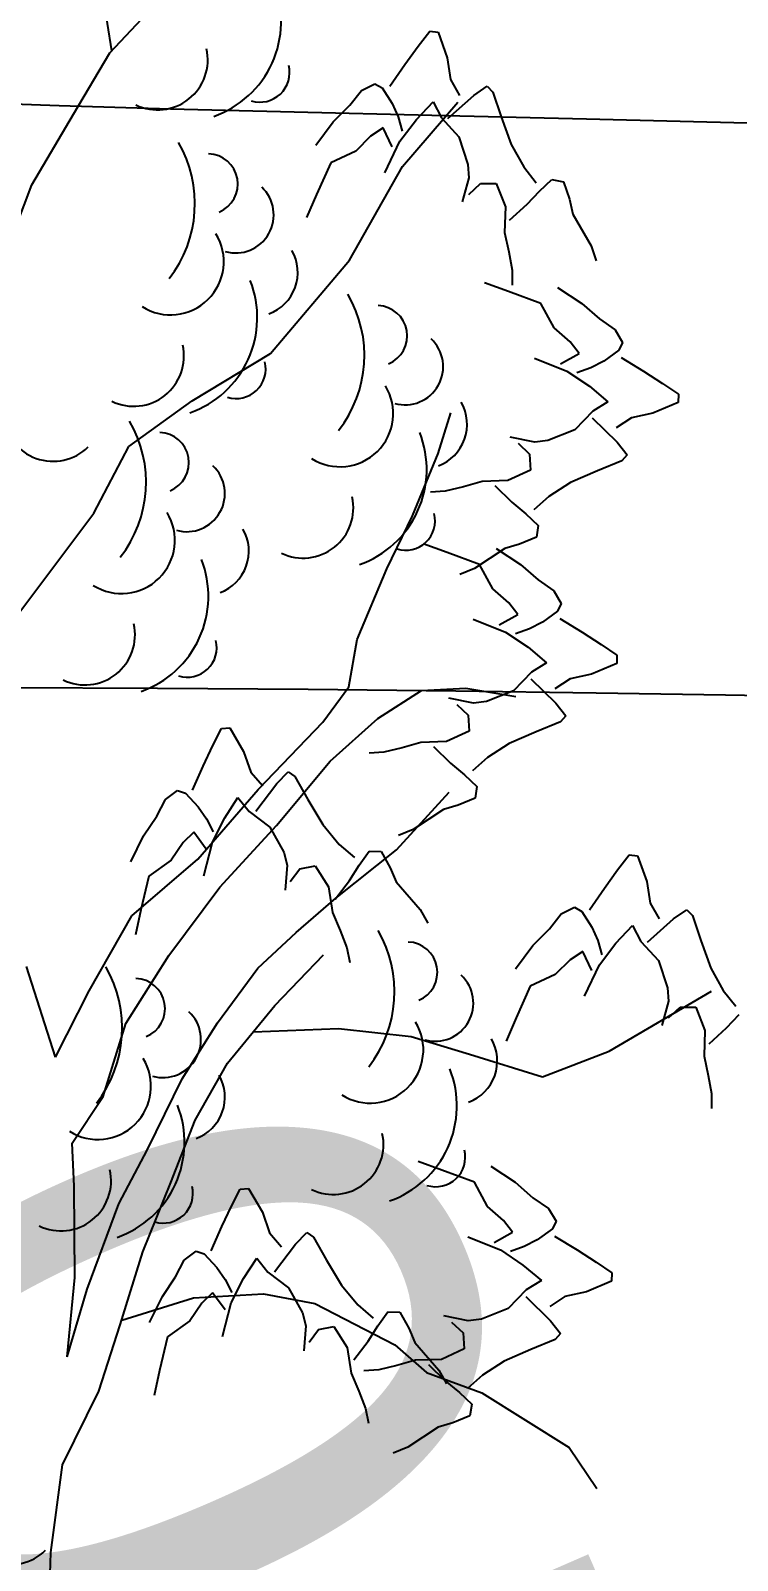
# Model space of a CAD drawing. Header units: millimetres. Extents: x 524954 to 526204, y 9523489 to 9524010.
# Drawn here: x 525829.04 to 525832.31, y 9523689.98 to 9523697.05 of the extents above; entities that cross this region are included whole.
import ezdxf
from ezdxf import colors
from ezdxf.entities.mleader import LeaderData, LeaderLine
from ezdxf.enums import TextEntityAlignment as Align
from ezdxf.math import Vec2, Vec3

# ---------------------------------------------------------------- set-up
doc = ezdxf.new("R2010")
doc.units = ezdxf.units.MM
doc.linetypes.add('ACAD_ISO12W100', pattern=[21, 12, -3, 0, -3, 0, -3])
for name, color, linetype in [('Arbre', 34, 'ACAD_ISO12W100'), ('CN_01_00', 3, 'Continuous'), ('CN_02_00', 4, 'Continuous'), ('ETQ PAIR', 7, 'Continuous'), ('Route - Route de la corniche de Brazzaville - Textes - Arcs', 1, 'Continuous')]:
    doc.layers.add(name, color=color, linetype=linetype)
doc.styles.add('Affichages route', font='arial.ttf', dxfattribs={"height": 0.5})
doc.styles.get("Standard").update_dxf_attribs({"font": 'arial.ttf'})

# ---------------------------------------------------------------- blocks, each defined once
blk = doc.blocks.new('v088')
at = {"linetype": 'Continuous'}
for p, q in [((0.3448, 10.1217), (0.2693, 10.6145)), ((0.3358, 10.1122), (0.6339, 10.4293)), ((0.1676, 9.8288), (0.3358, 10.1122)), ((1.6901, 9.587), (1.945, 9.8846)), ((-0.0246, 9.5014), (0.1676, 9.8288)), ((1.4442, 9.1527), (1.6901, 9.587)), ((-0.1306, 9.2193), (-0.0246, 9.5014)), ((1.08, 8.7222), (1.4442, 9.1527)), ((0.7177, 8.5032), (1.08, 8.7222)), ((0.4236, 8.2918), (0.7177, 8.5032)), ((1.8546, 8.2596), (1.9129, 8.4473)), ((0.2621, 7.9837), (0.4236, 8.2918)), ((1.7363, 7.971), (1.8546, 8.2596)), ((-0.0934, 7.5087), (0.2621, 7.9837)), ((1.617, 7.726), (1.7363, 7.971)), ((1.4808, 7.3998), (1.617, 7.726)), ((1.4418, 7.1813), (1.4808, 7.3998)), ((1.3209, 7.0171), (1.4418, 7.1813)), ((1.5755, 7.0348), (1.778, 7.1634)), ((1.778, 7.1634), (1.983, 7.1739)), ((1.983, 7.1739), (2.2139, 7.1352)), ((1.0227, 6.7061), (1.3209, 7.0171)), ((1.3557, 6.8374), (1.5755, 7.0348)), ((1.107, 6.54), (1.3557, 6.8374)), ((0.7433, 6.3831), (1.0227, 6.7061)), ((1.6628, 6.4272), (1.906, 6.6935)), ((0.8455, 6.2546), (1.107, 6.54)), ((0.4379, 6.1217), (0.7433, 6.3831)), ((1.3814, 6.2037), (1.6628, 6.4272)), ((0.6096, 5.9388), (0.8455, 6.2546)), ((1.1982, 6.0444), (1.3814, 6.2037)), ((0.2399, 5.7756), (0.4379, 6.1217)), ((1.0213, 5.879), (1.1982, 6.0444)), ((0.0846, 5.4676), (-0.0486, 5.8877)), ((0.4109, 5.6237), (0.6096, 5.9388)), ((0.8338, 5.6263), (1.0213, 5.879)), ((1.0995, 5.7065), (1.3247, 5.9413)), ((0.0846, 5.4676), (0.2399, 5.7756)), ((2.6462, 5.4963), (3.1193, 5.7735)), ((0.8812, 5.4407), (1.0995, 5.7065)), ((0.3061, 5.2857), (0.4109, 5.6237)), ((0.6713, 5.3679), (0.8338, 5.6263)), ((1.0006, 5.5861), (1.394, 5.6007)), ((1.394, 5.6007), (1.7306, 5.5642)), ((1.7306, 5.5642), (1.9997, 5.4827)), ((1.9997, 5.4827), (2.3377, 5.3779)), ((2.3377, 5.3779), (2.6462, 5.4963)), ((0.7312, 5.1764), (0.8812, 5.4407)), ((0.5102, 5.0412), (0.6713, 5.3679)), ((0.1613, 5.0712), (0.3061, 5.2857)), ((0.6191, 4.888), (0.7312, 5.1764)), ((0.1717, 4.8724), (0.1613, 5.0712)), ((0.3786, 4.7897), (0.5102, 5.0412)), ((0.489, 4.5681), (0.6191, 4.888)), ((0.1743, 4.4496), (0.1717, 4.8724)), ((0.2314, 4.3948), (0.3786, 4.7897)), ((0.3841, 4.2301), (0.489, 4.5681)), ((0.1384, 4.0819), (0.1743, 4.4496)), ((0.1384, 4.0819), (0.2314, 4.3948)), ((0.3911, 4.2526), (0.7235, 4.3553)), ((0.7235, 4.3553), (1.0465, 4.3745)), ((1.0465, 4.3745), (1.2838, 4.3297)), ((1.2838, 4.3297), (1.6547, 4.1385)), ((0.2848, 3.9233), (0.3841, 4.2301)), ((1.6547, 4.1385), (1.8004, 4.0109)), ((1.8004, 4.0109), (2.0573, 3.9168)), ((0.1177, 3.584), (0.2848, 3.9233)), ((2.0573, 3.9168), (2.4606, 3.664)), ((2.4606, 3.664), (2.589, 3.4739)), ((0.064, 3.1786), (0.1177, 3.584)), ((0.0445, 2.6247), (0.064, 3.1786))]:
    blk.add_line(p, q, dxfattribs=at)
at = {"color": 3, "linetype": 'Continuous'}
for p, q in [((1.7617, 10.1424), (1.8156, 10.2117)), ((1.8156, 10.2117), (1.8541, 10.2078)), ((1.8541, 10.2078), (1.8964, 10.0886)), ((1.7002, 10.0578), (1.7617, 10.1424)), ((1.631, 9.9578), (1.7002, 10.0578)), ((1.8964, 10.0886), (1.9118, 9.9886)), ((1.9118, 9.9886), (1.9541, 9.9155)), ((1.4463, 9.8693), (1.5002, 9.9386)), ((1.5002, 9.9386), (1.5617, 9.9693)), ((1.5617, 9.9693), (1.5963, 9.9501)), ((1.5963, 9.9501), (1.6425, 9.877)), ((1.9002, 9.8078), (2.0195, 9.9155)), ((2.0195, 9.9155), (2.081, 9.9578)), ((2.081, 9.9578), (2.1079, 9.9309)), ((2.1079, 9.9309), (2.1464, 9.8155)), ((1.3694, 9.7924), (1.4463, 9.8693)), ((1.6425, 9.877), (1.6694, 9.8155)), ((1.7541, 9.8039), (1.831, 9.8847)), ((1.831, 9.8847), (1.8695, 9.8116)), ((1.2886, 9.6847), (1.3694, 9.7924)), ((1.6002, 9.7655), (1.5425, 9.727)), ((1.6425, 9.677), (1.6002, 9.7655)), ((1.6694, 9.8155), (1.6887, 9.7501)), ((1.6771, 9.7039), (1.7541, 9.8039)), ((1.8695, 9.8116), (1.9502, 9.7232)), ((2.1464, 9.8155), (2.1926, 9.6885)), ((1.5425, 9.727), (1.4733, 9.6578)), ((1.6079, 9.5578), (1.6771, 9.7039)), ((1.9502, 9.7232), (1.9925, 9.5962)), ((1.4733, 9.6578), (1.3579, 9.6039)), ((2.1926, 9.6885), (2.2503, 9.5847)), ((1.3579, 9.6039), (1.2925, 9.4577)), ((1.9925, 9.5962), (1.9964, 9.5347)), ((2.2503, 9.5847), (2.308, 9.5116)), ((1.9964, 9.5347), (1.9656, 9.4231)), ((1.9964, 9.4577), (2.0502, 9.5077)), ((2.0502, 9.5077), (2.1233, 9.5077)), ((2.1233, 9.5077), (2.1656, 9.4)), ((2.3233, 9.4731), (2.381, 9.527)), ((2.381, 9.527), (2.4349, 9.5154)), ((2.4349, 9.5154), (2.4618, 9.4347)), ((1.2925, 9.4577), (1.2463, 9.35)), ((2.1849, 9.3385), (2.2657, 9.4116)), ((2.2657, 9.4116), (2.3233, 9.4731)), ((2.4618, 9.4347), (2.4772, 9.3654)), ((2.1656, 9.4), (2.1618, 9.2808)), ((2.4772, 9.3654), (2.5618, 9.2193)), ((2.1618, 9.2808), (2.181, 9.1923)), ((2.5618, 9.2193), (2.5849, 9.15)), ((2.181, 9.1923), (2.1964, 9.1077)), ((2.1964, 9.1077), (2.1964, 9.0385)), ((2.1801, 9.009), (2.0697, 9.0483)), ((2.3301, 8.953), (2.1801, 9.009)), ((2.4064, 9.0272), (2.519, 8.9533)), ((2.3912, 8.8412), (2.3301, 8.953)), ((2.519, 8.9533), (2.6006, 8.8814)), ((2.6006, 8.8814), (2.6731, 8.832)), ((2.4646, 8.7765), (2.3912, 8.8412)), ((2.5067, 8.7213), (2.4646, 8.7765)), ((2.6731, 8.832), (2.7077, 8.7725)), ((2.7077, 8.7725), (2.6907, 8.7368)), ((2.2998, 8.7005), (2.4501, 8.6406)), ((2.421, 8.6735), (2.5067, 8.7213)), ((2.6907, 8.7368), (2.6207, 8.6861)), ((2.7005, 8.7027), (2.8047, 8.6399)), ((2.4501, 8.6406), (2.5548, 8.5702)), ((2.5609, 8.6554), (2.4969, 8.632)), ((2.6207, 8.6861), (2.5609, 8.6554)), ((2.8047, 8.6399), (2.8931, 8.5838)), ((2.5548, 8.5702), (2.6402, 8.4985)), ((2.8931, 8.5838), (2.9656, 8.5345)), ((2.6402, 8.4985), (2.5697, 8.4555)), ((2.9641, 8.4958), (2.8478, 8.4461)), ((2.9656, 8.5345), (2.9641, 8.4958)), ((2.5697, 8.4555), (2.4865, 8.3693)), ((2.5678, 8.4245), (2.6828, 8.3123)), ((2.749, 8.4244), (2.6787, 8.3776)), ((2.8478, 8.4461), (2.749, 8.4244)), ((2.4865, 8.3693), (2.3625, 8.3191)), ((2.3013, 8.3113), (2.188, 8.335)), ((2.2245, 8.3065), (2.2778, 8.2559)), ((2.3625, 8.3191), (2.3013, 8.3113)), ((2.6828, 8.3123), (2.7289, 8.2536)), ((2.2778, 8.2559), (2.2824, 8.183)), ((2.7037, 8.225), (2.591, 8.1793)), ((2.7289, 8.2536), (2.7037, 8.225)), ((2.2824, 8.183), (2.1776, 8.1339)), ((2.591, 8.1793), (2.4672, 8.1253)), ((1.8878, 8.0848), (1.8187, 8.0804)), ((1.9713, 8.1055), (1.8878, 8.0848)), ((2.0584, 8.1303), (1.9713, 8.1055)), ((2.1776, 8.1339), (2.0584, 8.1303)), ((2.1174, 8.1109), (2.1954, 8.0349)), ((2.4672, 8.1253), (2.3672, 8.0611)), ((2.1954, 8.0349), (2.2605, 7.9811)), ((2.3672, 8.0611), (2.2979, 7.9989)), ((2.2605, 7.9811), (2.3179, 7.927)), ((2.3179, 7.927), (2.3098, 7.8725)), ((2.3098, 7.8725), (2.2308, 7.8405)), ((1.8965, 7.8022), (1.7861, 7.8414)), ((2.0465, 7.7461), (1.8965, 7.8022)), ((2.1627, 7.8208), (2.0222, 7.7271)), ((2.1227, 7.8203), (2.2353, 7.7465)), ((2.2308, 7.8405), (2.1627, 7.8208)), ((2.0222, 7.7271), (1.9545, 7.6997)), ((2.1075, 7.6343), (2.0465, 7.7461)), ((2.2353, 7.7465), (2.3169, 7.6746)), ((2.3169, 7.6746), (2.3894, 7.6252)), ((2.1809, 7.5696), (2.1075, 7.6343)), ((2.223, 7.5144), (2.1809, 7.5696)), ((2.3894, 7.6252), (2.424, 7.5657)), ((2.1373, 7.4666), (2.223, 7.5144)), ((2.407, 7.5299), (2.337, 7.4793)), ((2.424, 7.5657), (2.407, 7.5299)), ((2.0162, 7.4937), (2.1664, 7.4338)), ((2.1664, 7.4338), (2.2711, 7.3633)), ((2.2772, 7.4485), (2.2132, 7.4252)), ((2.337, 7.4793), (2.2772, 7.4485)), ((2.4169, 7.4959), (2.521, 7.4331)), ((2.521, 7.4331), (2.6094, 7.377)), ((2.2711, 7.3633), (2.3565, 7.2916)), ((2.6094, 7.377), (2.6819, 7.3276)), ((2.3565, 7.2916), (2.286, 7.2486)), ((2.6805, 7.289), (2.5641, 7.2392)), ((2.6819, 7.3276), (2.6805, 7.289)), ((2.286, 7.2486), (2.2028, 7.1624)), ((2.2841, 7.2177), (2.3991, 7.1055)), ((2.4653, 7.2176), (2.395, 7.1707)), ((2.5641, 7.2392), (2.4653, 7.2176)), ((2.2028, 7.1624), (2.0788, 7.1122)), ((2.0176, 7.1045), (1.9044, 7.1282)), ((1.9408, 7.0996), (1.9941, 7.049)), ((2.0788, 7.1122), (2.0176, 7.1045)), ((2.3991, 7.1055), (2.4452, 7.0467)), ((1.9941, 7.049), (1.9988, 6.9761)), ((2.4201, 7.0181), (2.3073, 6.9725)), ((2.4452, 7.0467), (2.4201, 7.0181)), ((0.8128, 6.9092), (0.8527, 6.9872)), ((0.8527, 6.9872), (0.8913, 6.9906)), ((0.8913, 6.9906), (0.9551, 6.8814)), ((1.9988, 6.9761), (1.8939, 6.9271)), ((2.3073, 6.9725), (2.1835, 6.9184)), ((0.7681, 6.8145), (0.8128, 6.9092)), ((0.9551, 6.8814), (0.9888, 6.786)), ((1.6041, 6.8779), (1.535, 6.8736)), ((1.6876, 6.8986), (1.6041, 6.8779)), ((1.7747, 6.9234), (1.6876, 6.8986)), ((1.8939, 6.9271), (1.7747, 6.9234)), ((1.8337, 6.904), (1.9118, 6.828)), ((2.1835, 6.9184), (2.0835, 6.8543)), ((0.7187, 6.7034), (0.7681, 6.8145)), ((1.9118, 6.828), (1.9768, 6.7743)), ((2.0835, 6.8543), (2.0142, 6.7921)), ((0.9888, 6.786), (1.0441, 6.7221)), ((1.0112, 6.6062), (1.1083, 6.7343)), ((1.1083, 6.7343), (1.1609, 6.7873)), ((1.1609, 6.7873), (1.1923, 6.7659)), ((1.1923, 6.7659), (1.2517, 6.6597)), ((1.9768, 6.7743), (2.0342, 6.7201)), ((2.0342, 6.7201), (2.0261, 6.6656)), ((0.5538, 6.582), (0.5938, 6.6601)), ((0.5938, 6.6601), (0.6485, 6.7018)), ((0.6485, 6.7018), (0.6861, 6.6893)), ((0.6861, 6.6893), (0.7451, 6.6262)), ((0.8684, 6.5752), (0.9289, 6.6689)), ((0.9289, 6.6689), (0.9803, 6.6043)), ((1.2517, 6.6597), (1.3207, 6.5436)), ((2.0261, 6.6656), (1.9472, 6.6337)), ((0.4926, 6.4921), (0.5538, 6.582)), ((0.7451, 6.6262), (0.7831, 6.5707)), ((0.9803, 6.6043), (1.0762, 6.5324)), ((1.879, 6.6139), (1.7385, 6.5203)), ((1.9472, 6.6337), (1.879, 6.6139)), ((0.7244, 6.5087), (0.6749, 6.4601)), ((0.7824, 6.4297), (0.7244, 6.5087)), ((0.7831, 6.5707), (0.8142, 6.5101)), ((0.8114, 6.4626), (0.8684, 6.5752)), ((1.0762, 6.5324), (1.1414, 6.4156)), ((1.3207, 6.5436), (1.3968, 6.4523)), ((1.7385, 6.5203), (1.6708, 6.4929)), ((0.4333, 6.3712), (0.4926, 6.4921)), ((0.6749, 6.4601), (0.6198, 6.3792)), ((0.7707, 6.306), (0.8114, 6.4626)), ((1.3968, 6.4523), (1.4671, 6.3913)), ((0.6198, 6.3792), (0.5164, 6.3047)), ((1.1414, 6.4156), (1.1567, 6.3559)), ((1.4894, 6.3564), (1.536, 6.4201)), ((1.536, 6.4201), (1.5911, 6.4188)), ((1.5911, 6.4188), (1.6326, 6.3444)), ((2.6849, 6.3343), (2.7388, 6.4036)), ((2.7388, 6.4036), (2.7772, 6.3997)), ((2.7772, 6.3997), (2.8196, 6.2805)), ((0.5164, 6.3047), (0.4795, 6.1489)), ((1.1567, 6.3559), (1.1472, 6.2405)), ((1.171, 6.2803), (1.2146, 6.3394)), ((1.2146, 6.3394), (1.2864, 6.3531)), ((1.2864, 6.3531), (1.3481, 6.2552)), ((1.4442, 6.2852), (1.4894, 6.3564)), ((1.6326, 6.3444), (1.6606, 6.2793)), ((2.6234, 6.2497), (2.6849, 6.3343)), ((1.3481, 6.2552), (1.3665, 6.1373)), ((1.3784, 6.1983), (1.4442, 6.2852)), ((1.6606, 6.2793), (1.771, 6.1515)), ((2.5541, 6.1497), (2.6234, 6.2497)), ((2.8196, 6.2805), (2.8349, 6.1805)), ((2.4234, 6.1305), (2.4849, 6.1612)), ((2.4849, 6.1612), (2.5195, 6.142)), ((2.8349, 6.1805), (2.8773, 6.1074)), ((0.4795, 6.1489), (0.4542, 6.0345)), ((1.3665, 6.1373), (1.4019, 6.054)), ((1.771, 6.1515), (1.8066, 6.0878)), ((2.3695, 6.0612), (2.4234, 6.1305)), ((2.5195, 6.142), (2.5657, 6.0689)), ((2.8234, 5.9997), (2.9427, 6.1074)), ((2.9427, 6.1074), (3.0042, 6.1497)), ((3.0042, 6.1497), (3.0311, 6.1228)), ((3.0311, 6.1228), (3.0696, 6.0074)), ((1.4019, 6.054), (1.4328, 5.9737)), ((2.2926, 5.9843), (2.3695, 6.0612)), ((2.5657, 6.0689), (2.5926, 6.0074)), ((2.6772, 5.9958), (2.7542, 6.0766)), ((2.7542, 6.0766), (2.7926, 6.0035)), ((1.4328, 5.9737), (1.4458, 5.9057)), ((2.2118, 5.8766), (2.2926, 5.9843)), ((2.5234, 5.9574), (2.4657, 5.9189)), ((2.5657, 5.8689), (2.5234, 5.9574)), ((2.5926, 6.0074), (2.6118, 5.942)), ((2.6003, 5.8958), (2.6772, 5.9958)), ((2.7926, 6.0035), (2.8734, 5.9151)), ((3.0696, 6.0074), (3.1158, 5.8804)), ((2.4657, 5.9189), (2.3964, 5.8497)), ((2.5311, 5.7497), (2.6003, 5.8958)), ((2.8734, 5.9151), (2.9157, 5.7881)), ((3.1158, 5.8804), (3.1734, 5.7766)), ((2.3964, 5.8497), (2.281, 5.7958)), ((2.281, 5.7958), (2.2156, 5.6496)), ((2.9157, 5.7881), (2.9196, 5.7266)), ((3.1734, 5.7766), (3.2311, 5.7035)), ((2.9196, 5.7266), (2.8888, 5.615)), ((2.9196, 5.6496), (2.9734, 5.6996)), ((2.9734, 5.6996), (3.0465, 5.6996)), ((3.0465, 5.6996), (3.0888, 5.5919)), ((3.1888, 5.6035), (3.2465, 5.665)), ((2.2156, 5.6496), (2.1695, 5.5419)), ((3.0888, 5.5919), (3.085, 5.4727)), ((3.1081, 5.5304), (3.1888, 5.6035)), ((3.085, 5.4727), (3.1042, 5.3842)), ((3.1042, 5.3842), (3.1196, 5.2996)), ((3.1196, 5.2996), (3.1196, 5.2304)), ((1.8724, 4.9461), (1.762, 4.9854)), ((2.0987, 4.9642), (2.2113, 4.8904)), ((2.0224, 4.89), (1.8724, 4.9461)), ((2.0834, 4.7783), (2.0224, 4.89)), ((2.2113, 4.8904), (2.2929, 4.8185)), ((0.8993, 4.7791), (0.9393, 4.8572)), ((0.9393, 4.8572), (0.9778, 4.8606)), ((0.9778, 4.8606), (1.0416, 4.7513)), ((2.2929, 4.8185), (2.3654, 4.7691)), ((0.8546, 4.6845), (0.8993, 4.7791)), ((1.0416, 4.7513), (1.0754, 4.656)), ((2.1569, 4.7135), (2.0834, 4.7783)), ((2.3654, 4.7691), (2.4, 4.7096)), ((0.8053, 4.5733), (0.8546, 4.6845)), ((2.1989, 4.6584), (2.1569, 4.7135)), ((2.383, 4.6739), (2.3129, 4.6232)), ((2.4, 4.7096), (2.383, 4.6739)), ((1.0754, 4.656), (1.1306, 4.592)), ((1.0978, 4.4762), (1.1948, 4.6042)), ((1.1948, 4.6042), (1.2474, 4.6573)), ((1.2474, 4.6573), (1.2789, 4.6359)), ((1.2789, 4.6359), (1.3382, 4.5297)), ((1.9921, 4.6376), (2.1424, 4.5777)), ((2.1133, 4.6106), (2.1989, 4.6584)), ((2.3129, 4.6232), (2.2532, 4.5924)), ((2.3928, 4.6398), (2.497, 4.577)), ((0.6404, 4.452), (0.6804, 4.53)), ((0.6804, 4.53), (0.7351, 4.5718)), ((0.7351, 4.5718), (0.7727, 4.5593)), ((0.7727, 4.5593), (0.8317, 4.4961)), ((0.9549, 4.4451), (1.0154, 4.5388)), ((1.0154, 4.5388), (1.0668, 4.4742)), ((1.3382, 4.5297), (1.4072, 4.4136)), ((2.1424, 4.5777), (2.247, 4.5072)), ((2.2532, 4.5924), (2.1892, 4.5691)), ((2.497, 4.577), (2.5853, 4.5209)), ((0.8317, 4.4961), (0.8696, 4.4407)), ((1.0668, 4.4742), (1.1627, 4.4024)), ((2.247, 4.5072), (2.3325, 4.4356)), ((2.5853, 4.5209), (2.6578, 4.4715)), ((2.6578, 4.4715), (2.6564, 4.4329)), ((0.5791, 4.362), (0.6404, 4.452)), ((0.8696, 4.4407), (0.9007, 4.38)), ((0.898, 4.3325), (0.9549, 4.4451)), ((1.1627, 4.4024), (1.228, 4.2856)), ((1.4072, 4.4136), (1.4833, 4.3223)), ((2.262, 4.3926), (2.1788, 4.3064)), ((2.3325, 4.4356), (2.262, 4.3926)), ((2.6564, 4.4329), (2.5401, 4.3831)), ((0.5199, 4.2411), (0.5791, 4.362)), ((0.7614, 4.3301), (0.7063, 4.2491)), ((0.8109, 4.3786), (0.7614, 4.3301)), ((0.869, 4.2996), (0.8109, 4.3786)), ((0.8572, 4.176), (0.898, 4.3325)), ((1.4833, 4.3223), (1.5536, 4.2613)), ((2.2601, 4.3616), (2.3751, 4.2494)), ((2.4412, 4.3615), (2.371, 4.3146)), ((2.5401, 4.3831), (2.4412, 4.3615)), ((0.7063, 4.2491), (0.603, 4.1747)), ((1.228, 4.2856), (1.2432, 4.2258)), ((1.5759, 4.2264), (1.6226, 4.29)), ((1.6226, 4.29), (1.6776, 4.2887)), ((1.6776, 4.2887), (1.7191, 4.2144)), ((1.9936, 4.2484), (1.8803, 4.2721)), ((2.0548, 4.2561), (1.9936, 4.2484)), ((2.1788, 4.3064), (2.0548, 4.2561)), ((2.3751, 4.2494), (2.4212, 4.1906)), ((0.603, 4.1747), (0.566, 4.0189)), ((1.2432, 4.2258), (1.2338, 4.1105)), ((1.2576, 4.1502), (1.3011, 4.2094)), ((1.3011, 4.2094), (1.373, 4.223)), ((1.373, 4.223), (1.4346, 4.1251)), ((1.5307, 4.1551), (1.5759, 4.2264)), ((1.7191, 4.2144), (1.7472, 4.1493)), ((1.9168, 4.2436), (1.9701, 4.193)), ((1.9701, 4.193), (1.9747, 4.12)), ((2.4212, 4.1906), (2.396, 4.1621)), ((1.4346, 4.1251), (1.4531, 4.0073)), ((1.465, 4.0683), (1.5307, 4.1551)), ((1.7472, 4.1493), (1.8576, 4.0214)), ((1.9747, 4.12), (1.8699, 4.071)), ((2.2833, 4.1164), (2.1595, 4.0623)), ((2.396, 4.1621), (2.2833, 4.1164)), ((1.6636, 4.0426), (1.5801, 4.0219)), ((1.7506, 4.0673), (1.6636, 4.0426)), ((1.8699, 4.071), (1.7506, 4.0673)), ((1.8097, 4.0479), (1.8877, 3.9719)), ((2.1595, 4.0623), (2.0595, 3.9982)), ((0.566, 4.0189), (0.5407, 3.9045)), ((1.4531, 4.0073), (1.4885, 3.9239)), ((1.5801, 4.0219), (1.511, 4.0175)), ((1.8576, 4.0214), (1.8932, 3.9577)), ((1.8877, 3.9719), (1.9528, 3.9182)), ((2.0595, 3.9982), (1.9902, 3.936)), ((1.4885, 3.9239), (1.5194, 3.8437)), ((1.9528, 3.9182), (2.0102, 3.864)), ((1.5194, 3.8437), (1.5323, 3.7756)), ((2.0102, 3.864), (2.002, 3.8096)), ((1.855, 3.7579), (1.7144, 3.6642)), ((1.9231, 3.7776), (1.855, 3.7579)), ((2.002, 3.8096), (1.9231, 3.7776)), ((1.7144, 3.6642), (1.6468, 3.6368))]:
    blk.add_line(p, q, dxfattribs=at)
for centre, major_axis, start_param, end_param in [((0.6623, 10.2582), (-0.3298, 0.3298), 2.69514, 4.302022), ((0.5573, 10.0804), (0.1641, 0.1641), 3.478918, 5.717341), ((1.0314, 10.0206), (0.0964, 0.0964), 3.62262, 5.745019), ((0.1648, 9.4153), (0.3995, 0.3995), 4.836335, 6.022049), ((0.7881, 9.5054), (-0.099, 0.099), 2.746913, 5.46049), ((0.9181, 9.3628), (0.1246, 0.1246), 3.651933, 6.315792), ((0.617, 9.1466), (-0.1741, 0.1741), 1.793126, 4.475865), ((1.0008, 9.0963), (-0.1445, 0.1445), 2.713295, 4.448408), ((0.5518, 8.8878), (-0.3298, 0.3298), 2.69514, 4.302022), ((0.9486, 8.7133), (-0.3995, 0.3995), 3.265538, 4.451253), ((1.5719, 8.8034), (0.099, 0.099), 4.31771, 7.031286), ((1.7019, 8.6608), (0.1246, 0.1246), 3.651933, 6.315792), ((0.4467, 8.71), (-0.1641, 0.1641), 1.908121, 4.146545), ((0.9208, 8.6502), (0.0964, 0.0964), 3.62262, 5.745019), ((1.4008, 8.4446), (0.1741, 0.1741), 3.363922, 6.046661), ((1.7845, 8.3943), (-0.1445, 0.1445), 2.713295, 4.448408), ((0.0741, 8.4554), (0.1641, 0.1641), 2.463212, 4.701636), ((-0.0612, 8.1267), (-0.3995, 0.3995), 3.265538, 4.451253), ((0.5622, 8.2168), (0.099, 0.099), 4.31771, 7.031286), ((1.3355, 8.1858), (-0.3298, 0.3298), 2.69514, 4.302022), ((0.6922, 8.0742), (-0.1246, 0.1246), 2.081137, 4.744996), ((1.2305, 8.008), (0.1641, 0.1641), 3.478918, 5.717341), ((0.391, 7.858), (0.1741, 0.1741), 3.363922, 6.046661), ((1.7045, 7.9482), (-0.0964, 0.0964), 2.051824, 4.174223), ((0.7748, 7.8077), (-0.1445, 0.1445), 2.713295, 4.448408), ((0.3258, 7.5992), (0.3298, 0.3298), 4.265936, 5.872819), ((0.2207, 7.4214), (0.1641, 0.1641), 3.478918, 5.717341), ((0.6948, 7.3616), (-0.0964, 0.0964), 2.051824, 4.174223), ((1.088, 5.7707), (-0.3995, 0.3995), 3.265538, 4.451253), ((1.7113, 5.8608), (0.099, 0.099), 4.31771, 7.031286), ((-0.1718, 5.6024), (0.3995, 0.3995), 4.836335, 6.022049), ((0.4516, 5.6925), (0.099, 0.099), 4.31771, 7.031286), ((1.8413, 5.7182), (-0.1246, 0.1246), 2.081137, 4.744996), ((0.5816, 5.5499), (0.1246, 0.1246), 3.651933, 6.315792), ((1.5402, 5.502), (0.1741, 0.1741), 3.363922, 6.046661), ((1.924, 5.4517), (-0.1445, 0.1445), 2.713295, 4.448408), ((0.2804, 5.3337), (0.1741, 0.1741), 3.363922, 6.046661), ((0.6642, 5.2834), (-0.1445, 0.1445), 2.713295, 4.448408), ((1.4749, 5.2432), (0.3298, 0.3298), 4.265936, 5.872819), ((0.2152, 5.0749), (-0.3298, 0.3298), 2.69514, 4.302022), ((1.3699, 5.0654), (-0.1641, 0.1641), 1.908121, 4.146545), ((1.844, 5.0056), (-0.0964, 0.0964), 2.051824, 4.174223), ((0.1101, 4.8971), (-0.1641, 0.1641), 1.908121, 4.146545), ((0.5842, 4.8373), (0.0964, 0.0964), 3.62262, 5.745019), ((-0.1231, 3.3539), (0.1641, 0.1641), 2.463212, 4.701636)]:
    blk.add_ellipse(centre, major_axis=major_axis, ratio=1, start_param=start_param, end_param=end_param, dxfattribs=at)

msp = doc.modelspace()

# ---------------------------------------------------------------- linework, layer by layer
at = {"layer": 'CN_01_00', "elevation": 277, "flags": 128}
msp.add_lwpolyline([(525824.7582, 9523693.8699), (525824.8998, 9523693.876), (525825.0688, 9523693.8882), (525825.2724, 9523693.9049), (525825.5184, 9523693.9244), (525825.8141, 9523693.9451), (525826.1672, 9523693.9653), (525826.585, 9523693.9835), (525827.0751, 9523693.9978), (525827.6407, 9523694.0072), (525828.2672, 9523694.0118), (525828.936, 9523694.0123), (525829.6281, 9523694.0096), (525830.3249, 9523694.0041), (525831.0074, 9523693.9968), (525831.657, 9523693.9882), (525832.2547, 9523693.979), (525832.7858, 9523693.9698)], dxfattribs=at)
at = {"layer": 'CN_02_00', "elevation": 278, "flags": 128}
msp.add_lwpolyline([(525825.2035, 9523697.1862), (525825.2653, 9523697.1626), (525825.5734, 9523697.0707), (525825.9056, 9523696.9928), (525826.2594, 9523696.9277), (525826.6318, 9523696.8736), (525827.0203, 9523696.8293), (525827.4221, 9523696.7933), (525827.8344, 9523696.764), (525828.257, 9523696.7401), (525828.699, 9523696.7203), (525829.1723, 9523696.7034), (525829.6885, 9523696.6883), (525830.2593, 9523696.6737), (525830.8965, 9523696.6586), (525831.6117, 9523696.6416), (525832.4166, 9523696.6217)], dxfattribs=at)

# ---------------------------------------------------------------- block references
at = {"layer": 'Arbre'}
msp.add_blockref('v088', (525829.071, 9523686.835), dxfattribs=at)

# ---------------------------------------------------------------- texts
at = {"layer": 'Route - Route de la corniche de Brazzaville - Textes - Arcs', "style": 'Affichages route'}
msp.add_text('R=450.0', height=3, rotation=113.55217, dxfattribs=at).set_placement((525830.9746, 9523683.9779), align=Align.TOP_CENTER)

# ---------------------------------------------------------------- next in the draw order: leaders
at = {"layer": 'ETQ PAIR'}
ml = msp.add_multileader_mtext('Standard', dxfattribs=at)
ml.set_content('Cheminement des piétons', color=256)
ml.set_leader_properties()
ml.build(insert=Vec2(0, 0))
ml.multileader.update_dxf_attribs({"has_text_frame": 1, "dogleg_length": 2.5, "arrow_head_size": 3.5})
ctx = ml.context
ctx.base_point, ctx.char_height, ctx.arrow_head_size, ctx.landing_gap_size, ctx.plane_origin, ctx.plane_x_axis, ctx.plane_y_axis = Vec3(525826.318, 9523701.2723), 3.5, 3.5, 0.8, Vec3(525997.1507, 9523585.7165), Vec3(0.940159, 0.340735), Vec3(-0.340735, 0.940159)
ctx.text_align_type = 1
notes = []
notes.append((ctx, [(0, (1, 1, 0), (525883.1717, 9523721.8774), (-0.940159, -0.340735), 2.5, [(1, [(525926.3599, 9523709.377), (525955.5493, 9523709.3918)], 0, [])])]))
ctx.mtext.insert, ctx.mtext.text_direction, ctx.mtext.rotation, ctx.mtext.alignment, ctx.mtext.flow_direction = Vec3(525852.8078, 9523713.251), Vec3(0.940159, 0.340735), 0.347698, 2, 5
ctx.mtext.has_bg_fill, ctx.mtext.bg_color, ctx.mtext.bg_scale_factor, ctx.mtext.bg_transparency, ctx.mtext.use_window_bg_color = 1, -1027028792, 1.5, 0, 1
for ctx, leaders in notes:
    for number, flags, end, landing, length, lines in leaders:
        leader = LeaderData()
        leader.index, (leader.has_last_leader_line, leader.has_dogleg_vector, leader.attachment_direction) = number, flags
        leader.last_leader_point, leader.dogleg_vector, leader.dogleg_length = Vec3(end), Vec3(landing), length
        for number, points, colour, breaks in lines:
            line = LeaderLine()
            line.index, line.vertices, line.color, line.breaks = number, Vec3.list(points), colors.encode_raw_color(colour), breaks
            leader.lines.append(line)
        ctx.leaders.append(leader)

doc.saveas('drawing.dxf')
